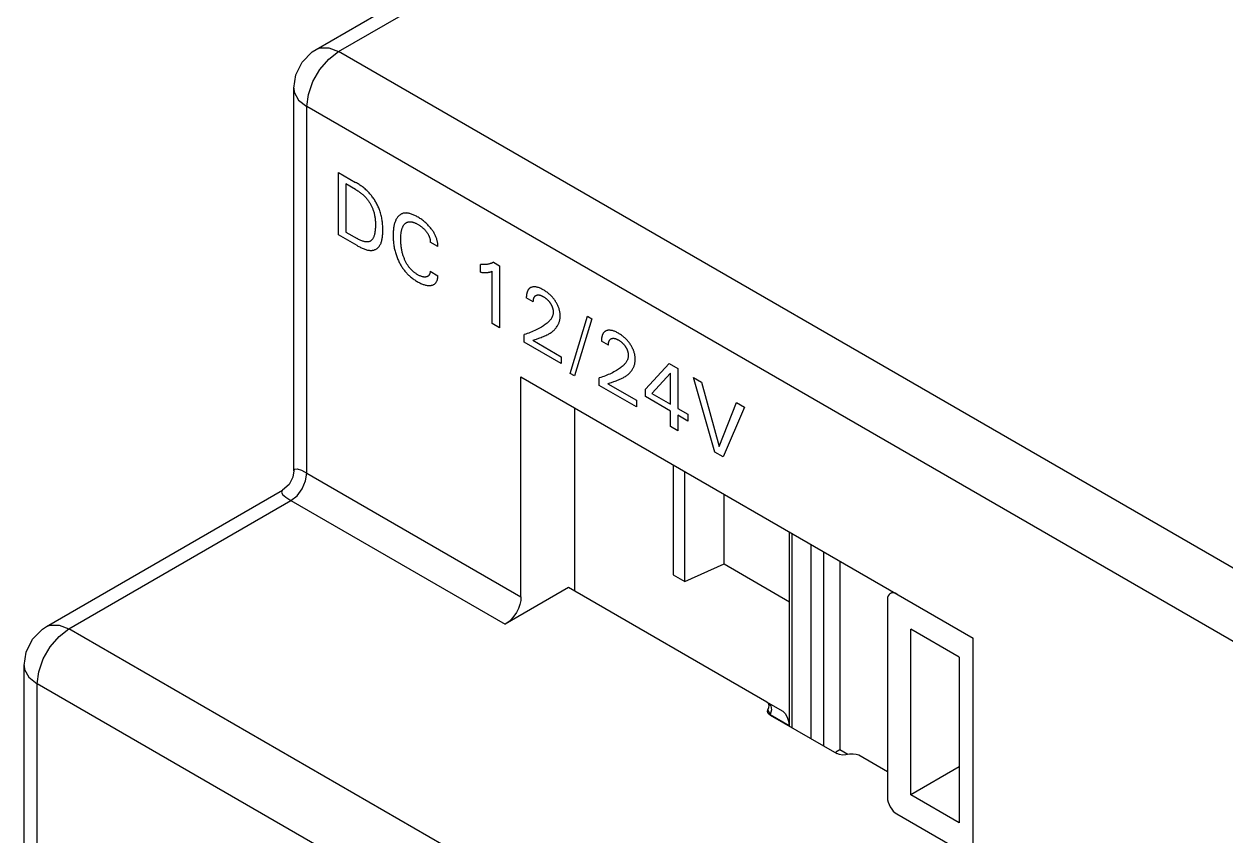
# Model space of a CAD drawing. Extents: x 0 to 420, y 0 to 297.
# Drawn here: x 167.98 to 194.77, y 153.39 to 171.48 of the extents above; entities that cross this region are included whole.
import ezdxf

# ---------------------------------------------------------------- set-up
doc = ezdxf.new("R2010")
doc.units = 0
doc.header["$LTSCALE"] = 23.1
doc.layers.add('40000_ISO', color=7, linetype='CONTINUOUS')

msp = doc.modelspace()

# ---------------------------------------------------------------- linework, layer by layer
at = {"layer": '40000_ISO', "color": 7, "linetype": 'CONTINUOUS'}
for p, q in [((174.488, 170.913), (185.972, 177.543)), ((174.988, 170.864), (186.161, 177.314)), ((174.401, 170.857), (174.489, 170.914)), ((174.489, 170.914), (174.572, 170.948)), ((174.572, 170.948), (174.769, 170.95)), ((174.769, 170.95), (174.988, 170.864)), ((174.176, 170.63), (174.401, 170.857)), ((174.572, 170.466), (174.769, 170.697)), ((174.769, 170.697), (174.988, 170.864)), ((198.677, 157.188), (174.988, 170.864)), ((174.035, 170.348), (174.176, 170.63)), ((174.415, 170.195), (174.572, 170.466)), ((173.988, 170.047), (174.035, 170.348)), ((174.315, 169.908), (174.415, 170.195)), ((173.988, 161.523), (173.988, 170.047)), ((173.988, 170.047), (174.001, 169.957)), ((174.001, 169.957), (174.097, 169.785)), ((174.281, 169.639), (174.315, 169.908)), ((174.097, 169.785), (174.281, 169.639)), ((174.281, 161.474), (174.281, 169.639)), ((197.97, 155.963), (174.281, 169.639)), ((174.988, 166.781), (174.988, 168.169)), ((174.988, 168.169), (175.369, 167.95)), ((175.153, 167.917), (175.153, 166.844)), ((175.369, 167.792), (175.153, 167.917)), ((175.388, 167.938), (175.369, 167.95)), ((175.369, 167.792), (175.384, 167.784)), ((175.384, 167.784), (175.399, 167.775)), ((175.408, 167.927), (175.388, 167.938)), ((175.399, 167.775), (175.414, 167.765)), ((175.427, 167.915), (175.408, 167.927)), ((175.414, 167.765), (175.429, 167.756)), ((175.446, 167.902), (175.427, 167.915)), ((175.429, 167.756), (175.443, 167.746)), ((175.443, 167.746), (175.458, 167.735)), ((175.465, 167.89), (175.446, 167.902)), ((175.458, 167.735), (175.473, 167.724)), ((175.485, 167.876), (175.465, 167.89)), ((175.473, 167.724), (175.488, 167.713)), ((175.504, 167.863), (175.485, 167.876)), ((175.488, 167.713), (175.503, 167.702)), ((175.503, 167.702), (175.517, 167.689)), ((175.523, 167.848), (175.504, 167.863)), ((175.542, 167.834), (175.523, 167.848)), ((175.561, 167.819), (175.542, 167.834)), ((175.58, 167.803), (175.561, 167.819)), ((175.599, 167.786), (175.58, 167.803)), ((175.617, 167.77), (175.599, 167.786)), ((175.635, 167.752), (175.617, 167.77)), ((175.653, 167.734), (175.635, 167.752)), ((175.671, 167.715), (175.653, 167.734)), ((175.688, 167.696), (175.671, 167.715)), ((175.705, 167.676), (175.688, 167.696)), ((175.517, 167.689), (175.532, 167.677)), ((175.532, 167.677), (175.546, 167.664)), ((175.546, 167.664), (175.56, 167.651)), ((175.56, 167.651), (175.574, 167.637)), ((175.574, 167.637), (175.587, 167.622)), ((175.587, 167.622), (175.601, 167.607)), ((175.601, 167.607), (175.614, 167.592)), ((175.614, 167.592), (175.624, 167.579)), ((175.624, 167.579), (175.634, 167.566)), ((175.634, 167.566), (175.644, 167.553)), ((175.644, 167.553), (175.654, 167.539)), ((175.654, 167.539), (175.663, 167.525)), ((175.663, 167.525), (175.673, 167.511)), ((175.673, 167.511), (175.682, 167.497)), ((175.682, 167.497), (175.69, 167.482)), ((175.69, 167.482), (175.699, 167.467)), ((175.699, 167.467), (175.707, 167.452)), ((175.719, 167.659), (175.705, 167.676)), ((175.707, 167.452), (175.715, 167.437)), ((175.715, 167.437), (175.722, 167.422)), ((175.733, 167.641), (175.719, 167.659)), ((175.747, 167.623), (175.733, 167.641)), ((175.76, 167.605), (175.747, 167.623)), ((175.773, 167.586), (175.76, 167.605)), ((175.786, 167.566), (175.773, 167.586)), ((175.798, 167.547), (175.786, 167.566)), ((175.81, 167.527), (175.798, 167.547)), ((175.821, 167.507), (175.81, 167.527)), ((175.833, 167.487), (175.821, 167.507)), ((175.843, 167.467), (175.833, 167.487)), ((175.854, 167.446), (175.843, 167.467)), ((175.864, 167.426), (175.854, 167.446)), ((175.722, 167.422), (175.73, 167.407)), ((175.73, 167.407), (175.736, 167.392)), ((175.736, 167.392), (175.743, 167.377)), ((175.743, 167.377), (175.749, 167.361)), ((175.749, 167.361), (175.755, 167.346)), ((175.755, 167.346), (175.761, 167.33)), ((175.761, 167.33), (175.767, 167.311)), ((175.767, 167.311), (175.773, 167.291)), ((175.773, 167.291), (175.779, 167.271)), ((175.779, 167.271), (175.784, 167.252)), ((175.784, 167.252), (175.788, 167.232)), ((175.788, 167.232), (175.792, 167.213)), ((175.792, 167.213), (175.796, 167.193)), ((175.796, 167.193), (175.799, 167.174)), ((175.799, 167.174), (175.801, 167.155)), ((175.873, 167.405), (175.864, 167.426)), ((175.883, 167.384), (175.873, 167.405)), ((175.891, 167.363), (175.883, 167.384)), ((175.899, 167.342), (175.891, 167.363)), ((175.907, 167.322), (175.899, 167.342)), ((175.916, 167.295), (175.907, 167.322)), ((175.924, 167.269), (175.916, 167.295)), ((175.932, 167.242), (175.924, 167.269)), ((175.939, 167.216), (175.932, 167.242)), ((175.945, 167.19), (175.939, 167.216)), ((175.95, 167.164), (175.945, 167.19)), ((175.955, 167.138), (175.95, 167.164)), ((176.292, 167.162), (176.284, 167.148)), ((176.301, 167.174), (176.292, 167.162)), ((176.311, 167.186), (176.301, 167.174)), ((176.321, 167.197), (176.311, 167.186)), ((176.331, 167.207), (176.321, 167.197)), ((176.34, 167.216), (176.331, 167.207)), ((176.35, 167.223), (176.34, 167.216)), ((176.36, 167.231), (176.35, 167.223)), ((176.37, 167.237), (176.36, 167.231)), ((176.381, 167.243), (176.37, 167.237)), ((176.392, 167.249), (176.381, 167.243)), ((176.403, 167.253), (176.392, 167.249)), ((176.415, 167.258), (176.403, 167.253)), ((176.427, 167.261), (176.415, 167.258)), ((176.439, 167.264), (176.427, 167.261)), ((176.452, 167.266), (176.439, 167.264)), ((176.465, 167.268), (176.452, 167.266)), ((176.478, 167.268), (176.465, 167.268)), ((176.492, 167.269), (176.478, 167.268)), ((176.505, 167.268), (176.492, 167.269)), ((176.519, 167.267), (176.505, 167.268)), ((176.533, 167.265), (176.519, 167.267)), ((176.548, 167.263), (176.533, 167.265)), ((176.562, 167.26), (176.548, 167.263)), ((176.576, 167.256), (176.562, 167.26)), ((176.595, 167.251), (176.576, 167.256)), ((176.613, 167.245), (176.595, 167.251)), ((176.631, 167.238), (176.613, 167.245)), ((176.65, 167.231), (176.631, 167.238)), ((176.668, 167.223), (176.65, 167.231)), ((176.687, 167.214), (176.668, 167.223)), ((176.705, 167.205), (176.687, 167.214)), ((176.724, 167.195), (176.705, 167.205)), ((176.743, 167.184), (176.724, 167.195)), ((176.762, 167.173), (176.743, 167.184)), ((176.782, 167.161), (176.762, 167.173)), ((176.802, 167.148), (176.782, 167.161)), ((175.801, 167.155), (175.803, 167.136)), ((175.803, 167.136), (175.805, 167.117)), ((175.805, 166.894), (175.803, 166.873)), ((175.805, 167.117), (175.807, 167.099)), ((175.807, 166.916), (175.805, 166.894)), ((175.807, 167.099), (175.808, 167.08)), ((175.808, 166.939), (175.807, 166.916)), ((175.808, 167.08), (175.809, 167.062)), ((175.809, 166.961), (175.808, 166.939)), ((175.809, 167.062), (175.809, 167.044)), ((175.809, 167.044), (175.81, 167.026)), ((175.81, 166.984), (175.809, 166.961)), ((175.81, 167.026), (175.81, 167.008)), ((175.81, 167.008), (175.81, 166.984)), ((175.959, 167.112), (175.955, 167.138)), ((175.963, 167.086), (175.959, 167.112)), ((175.966, 167.061), (175.963, 167.086)), ((175.968, 167.035), (175.966, 167.061)), ((175.97, 167.01), (175.968, 167.035)), ((175.972, 166.985), (175.97, 167.01)), ((175.973, 166.96), (175.972, 166.985)), ((175.974, 166.935), (175.973, 166.96)), ((175.974, 166.911), (175.974, 166.935)), ((175.974, 166.886), (175.974, 166.911)), ((176.213, 166.913), (176.21, 166.889)), ((176.216, 166.936), (176.213, 166.913)), ((176.219, 166.959), (176.216, 166.936)), ((176.223, 166.979), (176.219, 166.959)), ((176.227, 166.998), (176.223, 166.979)), ((176.231, 167.017), (176.227, 166.998)), ((176.236, 167.036), (176.231, 167.017)), ((176.241, 167.054), (176.236, 167.036)), ((176.247, 167.072), (176.241, 167.054)), ((176.254, 167.089), (176.247, 167.072)), ((176.261, 167.106), (176.254, 167.089)), ((176.268, 167.121), (176.261, 167.106)), ((176.276, 167.135), (176.268, 167.121)), ((176.284, 167.148), (176.276, 167.135)), ((176.392, 166.879), (176.395, 166.893)), ((176.395, 166.893), (176.399, 166.907)), ((176.399, 166.907), (176.403, 166.92)), ((176.403, 166.92), (176.407, 166.933)), ((176.407, 166.933), (176.412, 166.946)), ((176.412, 166.946), (176.417, 166.956)), ((176.417, 166.956), (176.421, 166.965)), ((176.421, 166.965), (176.426, 166.975)), ((176.426, 166.975), (176.431, 166.984)), ((176.431, 166.984), (176.436, 166.992)), ((176.436, 166.992), (176.442, 167.001)), ((176.442, 167.001), (176.448, 167.009)), ((176.448, 167.009), (176.454, 167.016)), ((176.454, 167.016), (176.461, 167.023)), ((176.461, 167.023), (176.467, 167.029)), ((176.467, 167.029), (176.473, 167.035)), ((176.473, 167.035), (176.479, 167.04)), ((176.479, 167.04), (176.486, 167.045)), ((176.486, 167.045), (176.493, 167.05)), ((176.493, 167.05), (176.5, 167.054)), ((176.5, 167.054), (176.507, 167.058)), ((176.507, 167.058), (176.514, 167.061)), ((176.514, 167.061), (176.522, 167.065)), ((176.522, 167.065), (176.53, 167.067)), ((176.53, 167.067), (176.538, 167.069)), ((176.538, 167.069), (176.546, 167.071)), ((176.546, 167.071), (176.555, 167.072)), ((176.555, 167.072), (176.564, 167.073)), ((176.564, 167.073), (176.572, 167.074)), ((176.572, 167.074), (176.581, 167.074)), ((176.581, 167.074), (176.591, 167.074)), ((176.591, 167.074), (176.6, 167.073)), ((176.6, 167.073), (176.609, 167.072)), ((176.609, 167.072), (176.619, 167.07)), ((176.619, 167.07), (176.628, 167.068)), ((176.628, 167.068), (176.638, 167.066)), ((176.638, 167.066), (176.65, 167.063)), ((176.65, 167.063), (176.662, 167.059)), ((176.662, 167.059), (176.674, 167.055)), ((176.674, 167.055), (176.686, 167.051)), ((176.686, 167.051), (176.698, 167.045)), ((176.698, 167.045), (176.71, 167.04)), ((176.71, 167.04), (176.723, 167.034)), ((176.723, 167.034), (176.735, 167.028)), ((176.735, 167.028), (176.747, 167.021)), ((176.747, 167.021), (176.76, 167.014)), ((176.76, 167.014), (176.774, 167.006)), ((176.774, 167.006), (176.787, 166.997)), ((176.787, 166.997), (176.801, 166.988)), ((176.801, 166.988), (176.815, 166.978)), ((176.821, 167.135), (176.802, 167.148)), ((176.815, 166.978), (176.829, 166.968)), ((176.841, 167.121), (176.821, 167.135)), ((176.829, 166.968), (176.839, 166.96)), ((176.839, 166.96), (176.85, 166.952)), ((176.86, 167.106), (176.841, 167.121)), ((176.85, 166.952), (176.86, 166.943)), ((176.878, 167.093), (176.86, 167.106)), ((176.86, 166.943), (176.87, 166.934)), ((176.87, 166.934), (176.88, 166.925)), ((176.896, 167.079), (176.878, 167.093)), ((176.88, 166.925), (176.89, 166.915)), ((176.89, 166.915), (176.9, 166.906)), ((176.913, 167.064), (176.896, 167.079)), ((176.9, 166.906), (176.909, 166.896)), ((176.909, 166.896), (176.918, 166.886)), ((176.93, 167.049), (176.913, 167.064)), ((176.947, 167.034), (176.93, 167.049)), ((176.964, 167.017), (176.947, 167.034)), ((176.98, 167.002), (176.964, 167.017)), ((176.995, 166.986), (176.98, 167.002)), ((177.01, 166.969), (176.995, 166.986)), ((177.025, 166.953), (177.01, 166.969)), ((177.039, 166.935), (177.025, 166.953)), ((177.054, 166.917), (177.039, 166.935)), ((177.065, 166.902), (177.054, 166.917)), ((177.076, 166.887), (177.065, 166.902)), ((175.402, 166.543), (174.988, 166.781)), ((175.153, 166.844), (175.403, 166.7)), ((175.419, 166.69), (175.403, 166.7)), ((175.436, 166.681), (175.419, 166.69)), ((175.453, 166.672), (175.436, 166.681)), ((175.47, 166.664), (175.453, 166.672)), ((175.487, 166.657), (175.47, 166.664)), ((175.504, 166.65), (175.487, 166.657)), ((175.521, 166.644), (175.504, 166.65)), ((175.537, 166.638), (175.521, 166.644)), ((175.55, 166.635), (175.537, 166.638)), ((175.562, 166.632), (175.55, 166.635)), ((175.575, 166.629), (175.562, 166.632)), ((175.587, 166.627), (175.575, 166.629)), ((175.599, 166.625), (175.587, 166.627)), ((175.61, 166.624), (175.599, 166.625)), ((175.622, 166.624), (175.61, 166.624)), ((175.633, 166.625), (175.622, 166.624)), ((175.644, 166.626), (175.633, 166.625)), ((175.654, 166.627), (175.644, 166.626)), ((175.664, 166.629), (175.654, 166.627)), ((175.674, 166.632), (175.664, 166.629)), ((175.683, 166.636), (175.674, 166.632)), ((175.692, 166.64), (175.683, 166.636)), ((175.7, 166.644), (175.692, 166.64)), ((175.708, 166.65), (175.7, 166.644)), ((175.716, 166.655), (175.708, 166.65)), ((175.724, 166.662), (175.716, 166.655)), ((175.731, 166.669), (175.724, 166.662)), ((175.738, 166.677), (175.731, 166.669)), ((175.745, 166.686), (175.738, 166.677)), ((175.751, 166.695), (175.745, 166.686)), ((175.757, 166.705), (175.751, 166.695)), ((175.762, 166.715), (175.757, 166.705)), ((175.767, 166.725), (175.762, 166.715)), ((175.771, 166.736), (175.767, 166.725)), ((175.777, 166.751), (175.771, 166.736)), ((175.782, 166.767), (175.777, 166.751)), ((175.787, 166.783), (175.782, 166.767)), ((175.791, 166.799), (175.787, 166.783)), ((175.794, 166.816), (175.791, 166.799)), ((175.797, 166.834), (175.794, 166.816)), ((175.8, 166.851), (175.797, 166.834)), ((175.803, 166.873), (175.8, 166.851)), ((175.94, 166.614), (175.946, 166.632)), ((175.946, 166.632), (175.951, 166.651)), ((175.951, 166.651), (175.956, 166.67)), ((175.956, 166.67), (175.96, 166.69)), ((175.96, 166.69), (175.963, 166.71)), ((175.963, 166.71), (175.966, 166.731)), ((175.966, 166.731), (175.968, 166.752)), ((175.968, 166.752), (175.97, 166.774)), ((175.97, 166.774), (175.972, 166.796)), ((175.972, 166.796), (175.973, 166.818)), ((175.973, 166.818), (175.974, 166.84)), ((175.974, 166.863), (175.974, 166.886)), ((175.974, 166.84), (175.974, 166.863)), ((176.206, 166.817), (176.205, 166.792)), ((176.205, 166.792), (176.205, 166.767)), ((176.205, 166.767), (176.205, 166.742)), ((176.205, 166.742), (176.206, 166.716)), ((176.207, 166.841), (176.206, 166.817)), ((176.206, 166.716), (176.207, 166.691)), ((176.208, 166.865), (176.207, 166.841)), ((176.207, 166.691), (176.208, 166.665)), ((176.21, 166.889), (176.208, 166.865)), ((176.208, 166.665), (176.21, 166.639)), ((176.21, 166.639), (176.213, 166.613)), ((176.374, 166.716), (176.375, 166.739)), ((176.374, 166.692), (176.374, 166.716)), ((176.374, 166.67), (176.374, 166.692)), ((176.374, 166.647), (176.374, 166.67)), ((176.375, 166.625), (176.374, 166.647)), ((176.375, 166.739), (176.376, 166.762)), ((176.376, 166.602), (176.375, 166.625)), ((176.376, 166.762), (176.378, 166.785)), ((176.378, 166.785), (176.38, 166.808)), ((176.38, 166.808), (176.383, 166.835)), ((176.383, 166.835), (176.386, 166.85)), ((176.386, 166.85), (176.389, 166.865)), ((176.389, 166.865), (176.392, 166.879)), ((176.918, 166.886), (176.926, 166.876)), ((176.926, 166.876), (176.935, 166.865)), ((176.935, 166.865), (176.944, 166.855)), ((176.944, 166.855), (176.951, 166.846)), ((176.951, 166.846), (176.957, 166.836)), ((176.957, 166.836), (176.964, 166.827)), ((176.964, 166.827), (176.97, 166.817)), ((176.97, 166.817), (176.976, 166.808)), ((176.976, 166.808), (176.982, 166.798)), ((176.982, 166.798), (176.988, 166.788)), ((176.988, 166.788), (176.993, 166.778)), ((176.993, 166.778), (176.998, 166.768)), ((176.998, 166.768), (177.003, 166.759)), ((177.003, 166.759), (177.007, 166.749)), ((177.007, 166.749), (177.011, 166.739)), ((177.011, 166.739), (177.014, 166.729)), ((177.014, 166.729), (177.017, 166.719)), ((177.017, 166.719), (177.02, 166.71)), ((177.02, 166.71), (177.023, 166.7)), ((177.023, 166.7), (177.025, 166.691)), ((177.025, 166.691), (177.027, 166.682)), ((177.027, 166.682), (177.029, 166.673)), ((177.029, 166.673), (177.031, 166.664)), ((177.031, 166.664), (177.032, 166.655)), ((177.032, 166.655), (177.032, 166.646)), ((177.032, 166.646), (177.033, 166.638)), ((177.033, 166.638), (177.033, 166.629)), ((177.033, 166.629), (177.033, 166.621)), ((177.087, 166.871), (177.076, 166.887)), ((177.098, 166.855), (177.087, 166.871)), ((177.108, 166.839), (177.098, 166.855)), ((177.118, 166.822), (177.108, 166.839)), ((177.127, 166.806), (177.118, 166.822)), ((177.136, 166.789), (177.127, 166.806)), ((177.144, 166.773), (177.136, 166.789)), ((177.151, 166.756), (177.144, 166.773)), ((177.158, 166.74), (177.151, 166.756)), ((177.165, 166.723), (177.158, 166.74)), ((177.17, 166.707), (177.165, 166.723)), ((177.176, 166.69), (177.17, 166.707)), ((177.181, 166.674), (177.176, 166.69)), ((177.185, 166.657), (177.181, 166.674)), ((177.189, 166.642), (177.185, 166.657)), ((177.192, 166.626), (177.189, 166.642)), ((177.195, 166.611), (177.192, 166.626)), ((175.402, 166.543), (175.421, 166.532)), ((175.421, 166.532), (175.44, 166.521)), ((175.44, 166.521), (175.459, 166.511)), ((175.459, 166.511), (175.479, 166.501)), ((175.479, 166.501), (175.498, 166.492)), ((175.498, 166.492), (175.517, 166.483)), ((175.517, 166.483), (175.537, 166.475)), ((175.537, 166.475), (175.556, 166.467)), ((175.556, 166.467), (175.575, 166.46)), ((175.575, 166.46), (175.594, 166.454)), ((175.594, 166.454), (175.612, 166.448)), ((175.612, 166.448), (175.631, 166.443)), ((175.631, 166.443), (175.649, 166.44)), ((175.649, 166.44), (175.667, 166.437)), ((175.667, 166.437), (175.685, 166.435)), ((175.685, 166.435), (175.703, 166.434)), ((175.703, 166.434), (175.72, 166.434)), ((175.72, 166.434), (175.734, 166.435)), ((175.734, 166.435), (175.748, 166.437)), ((175.748, 166.437), (175.761, 166.439)), ((175.761, 166.439), (175.774, 166.443)), ((175.774, 166.443), (175.787, 166.447)), ((175.787, 166.447), (175.8, 166.452)), ((175.8, 166.452), (175.812, 166.457)), ((175.812, 166.457), (175.824, 166.463)), ((175.824, 166.463), (175.835, 166.47)), ((175.835, 166.47), (175.846, 166.478)), ((175.846, 166.478), (175.857, 166.486)), ((175.857, 166.486), (175.867, 166.495)), ((175.867, 166.495), (175.877, 166.504)), ((175.877, 166.504), (175.886, 166.515)), ((175.886, 166.515), (175.895, 166.525)), ((175.895, 166.525), (175.903, 166.537)), ((175.903, 166.537), (175.911, 166.549)), ((175.911, 166.549), (175.919, 166.564)), ((175.919, 166.564), (175.927, 166.58)), ((175.927, 166.58), (175.934, 166.596)), ((175.934, 166.596), (175.94, 166.614)), ((176.213, 166.613), (176.216, 166.586)), ((176.216, 166.586), (176.219, 166.559)), ((176.219, 166.559), (176.223, 166.536)), ((176.223, 166.536), (176.227, 166.512)), ((176.227, 166.512), (176.231, 166.488)), ((176.231, 166.488), (176.236, 166.463)), ((176.236, 166.463), (176.242, 166.439)), ((176.242, 166.439), (176.248, 166.415)), ((176.248, 166.415), (176.254, 166.39)), ((176.254, 166.39), (176.261, 166.365)), ((176.261, 166.365), (176.269, 166.343)), ((176.378, 166.579), (176.376, 166.602)), ((176.38, 166.556), (176.378, 166.579)), ((176.383, 166.533), (176.38, 166.556)), ((176.385, 166.512), (176.383, 166.533)), ((176.388, 166.491), (176.385, 166.512)), ((176.392, 166.47), (176.388, 166.491)), ((176.395, 166.449), (176.392, 166.47)), ((176.399, 166.428), (176.395, 166.449)), ((176.404, 166.407), (176.399, 166.428)), ((176.409, 166.385), (176.404, 166.407)), ((176.414, 166.368), (176.409, 166.385)), ((176.418, 166.351), (176.414, 166.368)), ((177.202, 166.524), (177.033, 166.621)), ((177.198, 166.596), (177.195, 166.611)), ((177.199, 166.581), (177.198, 166.596)), ((177.201, 166.566), (177.199, 166.581)), ((177.202, 166.552), (177.201, 166.566)), ((177.202, 166.538), (177.202, 166.552)), ((177.202, 166.524), (177.202, 166.538)), ((176.269, 166.343), (176.276, 166.32)), ((176.276, 166.32), (176.284, 166.297)), ((176.284, 166.297), (176.293, 166.275)), ((176.293, 166.275), (176.302, 166.252)), ((176.302, 166.252), (176.311, 166.23)), ((176.311, 166.23), (176.321, 166.207)), ((176.321, 166.207), (176.332, 166.185)), ((176.332, 166.185), (176.341, 166.166)), ((176.341, 166.166), (176.351, 166.148)), ((176.351, 166.148), (176.361, 166.129)), ((176.361, 166.129), (176.371, 166.111)), ((176.371, 166.111), (176.382, 166.093)), ((176.382, 166.093), (176.393, 166.076)), ((176.423, 166.334), (176.418, 166.351)), ((176.429, 166.317), (176.423, 166.334)), ((176.435, 166.3), (176.429, 166.317)), ((176.441, 166.283), (176.435, 166.3)), ((176.447, 166.266), (176.441, 166.283)), ((176.454, 166.249), (176.447, 166.266)), ((176.46, 166.234), (176.454, 166.249)), ((176.467, 166.219), (176.46, 166.234)), ((176.474, 166.204), (176.467, 166.219)), ((176.481, 166.189), (176.474, 166.204)), ((176.488, 166.175), (176.481, 166.189)), ((176.496, 166.16), (176.488, 166.175)), ((176.504, 166.146), (176.496, 166.16)), ((176.512, 166.131), (176.504, 166.146)), ((176.521, 166.117), (176.512, 166.131)), ((176.53, 166.103), (176.521, 166.117)), ((176.539, 166.09), (176.53, 166.103)), ((176.548, 166.077), (176.539, 166.09)), ((178.15, 165.95), (178.15, 166.123)), ((178.161, 166.122), (178.15, 166.123)), ((178.171, 166.12), (178.161, 166.122)), ((178.182, 166.12), (178.171, 166.12)), ((178.192, 166.119), (178.182, 166.12)), ((178.203, 166.118), (178.192, 166.119)), ((178.213, 166.118), (178.203, 166.118)), ((178.223, 166.118), (178.213, 166.118)), ((178.234, 166.118), (178.223, 166.118)), ((178.244, 166.118), (178.234, 166.118)), ((178.254, 166.119), (178.244, 166.118)), ((178.264, 166.12), (178.254, 166.119)), ((178.274, 166.12), (178.264, 166.12)), ((178.284, 166.122), (178.274, 166.12)), ((178.293, 166.123), (178.284, 166.122)), ((178.303, 166.124), (178.293, 166.123)), ((178.313, 166.126), (178.303, 166.124)), ((178.322, 166.128), (178.313, 166.126)), ((178.331, 166.13), (178.322, 166.128)), ((178.341, 166.132), (178.331, 166.13)), ((178.35, 166.135), (178.341, 166.132)), ((178.359, 166.137), (178.35, 166.135)), ((178.368, 166.14), (178.359, 166.137)), ((178.377, 166.143), (178.368, 166.14)), ((178.386, 166.146), (178.377, 166.143)), ((178.395, 166.15), (178.386, 166.146)), ((178.404, 166.154), (178.395, 166.15)), ((178.413, 166.157), (178.404, 166.154)), ((178.421, 166.161), (178.413, 166.157)), ((178.43, 166.166), (178.421, 166.161)), ((178.438, 166.17), (178.43, 166.166)), ((178.438, 166.17), (178.574, 166.091)), ((178.574, 166.091), (178.574, 164.711)), ((176.393, 166.076), (176.404, 166.058)), ((176.404, 166.058), (176.416, 166.041)), ((176.416, 166.041), (176.428, 166.024)), ((176.428, 166.024), (176.44, 166.008)), ((176.44, 166.008), (176.452, 165.991)), ((176.452, 165.991), (176.465, 165.975)), ((176.465, 165.975), (176.479, 165.959)), ((176.479, 165.959), (176.492, 165.944)), ((176.492, 165.944), (176.506, 165.929)), ((176.506, 165.929), (176.52, 165.914)), ((176.52, 165.914), (176.534, 165.9)), ((176.534, 165.9), (176.548, 165.886)), ((176.558, 166.065), (176.548, 166.077)), ((176.548, 165.886), (176.562, 165.873)), ((176.567, 166.053), (176.558, 166.065)), ((176.562, 165.873), (176.577, 165.86)), ((176.577, 166.04), (176.567, 166.053)), ((176.587, 166.029), (176.577, 166.04)), ((176.577, 165.86), (176.595, 165.844)), ((176.598, 166.017), (176.587, 166.029)), ((176.595, 165.844), (176.613, 165.829)), ((176.608, 166.006), (176.598, 166.017)), ((176.619, 165.995), (176.608, 166.006)), ((176.613, 165.829), (176.631, 165.815)), ((176.629, 165.985), (176.619, 165.995)), ((176.641, 165.974), (176.629, 165.985)), ((176.653, 165.964), (176.641, 165.974)), ((176.666, 165.953), (176.653, 165.964)), ((176.678, 165.944), (176.666, 165.953)), ((176.69, 165.935), (176.678, 165.944)), ((176.702, 165.926), (176.69, 165.935)), ((176.715, 165.917), (176.702, 165.926)), ((176.727, 165.909), (176.715, 165.917)), ((176.74, 165.901), (176.727, 165.909)), ((176.752, 165.894), (176.74, 165.901)), ((176.766, 165.886), (176.752, 165.894)), ((176.78, 165.879), (176.766, 165.886)), ((176.794, 165.872), (176.78, 165.879)), ((176.808, 165.866), (176.794, 165.872)), ((176.821, 165.86), (176.808, 165.866)), ((176.834, 165.856), (176.821, 165.86)), ((176.846, 165.852), (176.834, 165.856)), ((176.858, 165.848), (176.846, 165.852)), ((176.871, 165.845), (176.858, 165.848)), ((176.883, 165.843), (176.871, 165.845)), ((176.892, 165.842), (176.883, 165.843)), ((176.901, 165.841), (176.892, 165.842)), ((176.91, 165.841), (176.901, 165.841)), ((176.919, 165.841), (176.91, 165.841)), ((176.928, 165.842), (176.919, 165.841)), ((176.936, 165.843), (176.928, 165.842)), ((176.944, 165.844), (176.936, 165.843)), ((176.951, 165.846), (176.944, 165.844)), ((176.958, 165.849), (176.951, 165.846)), ((176.965, 165.851), (176.958, 165.849)), ((176.972, 165.855), (176.965, 165.851)), ((176.978, 165.859), (176.972, 165.855)), ((176.984, 165.863), (176.978, 165.859)), ((176.99, 165.867), (176.984, 165.863)), ((176.995, 165.873), (176.99, 165.867)), ((177, 165.878), (176.995, 165.873)), ((177.005, 165.884), (177, 165.878)), ((177.009, 165.891), (177.005, 165.884)), ((177.013, 165.898), (177.009, 165.891)), ((177.017, 165.905), (177.013, 165.898)), ((177.02, 165.913), (177.017, 165.905)), ((177.023, 165.921), (177.02, 165.913)), ((177.026, 165.93), (177.023, 165.921)), ((177.028, 165.939), (177.026, 165.93)), ((177.03, 165.949), (177.028, 165.939)), ((177.032, 165.959), (177.03, 165.949)), ((177.033, 165.969), (177.032, 165.959)), ((177.033, 165.969), (177.202, 165.871)), ((177.196, 165.807), (177.198, 165.819)), ((177.198, 165.819), (177.2, 165.832)), ((177.2, 165.832), (177.201, 165.845)), ((177.201, 165.845), (177.202, 165.858)), ((177.202, 165.858), (177.202, 165.871)), ((178.15, 165.95), (178.165, 165.948)), ((178.165, 165.948), (178.18, 165.946)), ((178.18, 165.946), (178.194, 165.945)), ((178.194, 165.945), (178.209, 165.944)), ((178.209, 165.944), (178.224, 165.943)), ((178.224, 165.943), (178.235, 165.942)), ((178.235, 165.942), (178.245, 165.942)), ((178.245, 165.942), (178.256, 165.942)), ((178.256, 165.942), (178.267, 165.942)), ((178.267, 165.942), (178.277, 165.942)), ((178.277, 165.942), (178.287, 165.942)), ((178.287, 165.942), (178.297, 165.943)), ((178.297, 165.943), (178.306, 165.944)), ((178.306, 165.944), (178.315, 165.945)), ((178.315, 165.945), (178.323, 165.946)), ((178.323, 165.946), (178.332, 165.947)), ((178.332, 165.947), (178.341, 165.949)), ((178.341, 165.949), (178.348, 165.95)), ((178.348, 165.95), (178.356, 165.952)), ((178.356, 165.952), (178.363, 165.954)), ((178.363, 165.954), (178.371, 165.956)), ((178.371, 165.956), (178.379, 165.958)), ((178.379, 165.958), (178.387, 165.961)), ((178.387, 165.961), (178.4, 165.965)), ((178.4, 165.965), (178.413, 165.97)), ((178.413, 164.804), (178.413, 165.97)), ((176.631, 165.815), (176.65, 165.801)), ((176.65, 165.801), (176.668, 165.788)), ((176.668, 165.788), (176.687, 165.776)), ((176.687, 165.776), (176.705, 165.764)), ((176.705, 165.764), (176.724, 165.752)), ((176.724, 165.752), (176.743, 165.741)), ((176.743, 165.741), (176.762, 165.73)), ((176.762, 165.73), (176.781, 165.72)), ((176.781, 165.72), (176.8, 165.71)), ((176.8, 165.71), (176.819, 165.701)), ((176.819, 165.701), (176.838, 165.693)), ((176.838, 165.693), (176.857, 165.685)), ((176.857, 165.685), (176.875, 165.679)), ((176.875, 165.679), (176.892, 165.673)), ((176.892, 165.673), (176.909, 165.668)), ((176.909, 165.668), (176.926, 165.663)), ((176.926, 165.663), (176.943, 165.659)), ((176.943, 165.659), (176.96, 165.656)), ((176.96, 165.656), (176.975, 165.654)), ((176.975, 165.654), (176.99, 165.653)), ((176.99, 165.653), (177.006, 165.653)), ((177.006, 165.653), (177.02, 165.653)), ((177.02, 165.653), (177.035, 165.654)), ((177.035, 165.654), (177.049, 165.656)), ((177.049, 165.656), (177.061, 165.658)), ((177.061, 165.658), (177.072, 165.66)), ((177.072, 165.66), (177.083, 165.663)), ((177.083, 165.663), (177.093, 165.667)), ((177.093, 165.667), (177.104, 165.672)), ((177.104, 165.672), (177.113, 165.677)), ((177.113, 165.677), (177.123, 165.683)), ((177.123, 165.683), (177.132, 165.689)), ((177.132, 165.689), (177.14, 165.696)), ((177.14, 165.696), (177.147, 165.704)), ((177.147, 165.704), (177.154, 165.712)), ((177.154, 165.712), (177.161, 165.721)), ((177.161, 165.721), (177.167, 165.73)), ((177.167, 165.73), (177.173, 165.74)), ((177.173, 165.74), (177.178, 165.75)), ((177.178, 165.75), (177.183, 165.761)), ((177.183, 165.761), (177.187, 165.772)), ((177.187, 165.772), (177.19, 165.783)), ((177.19, 165.783), (177.193, 165.795)), ((177.193, 165.795), (177.196, 165.807)), ((179.212, 165.553), (179.209, 165.548)), ((179.215, 165.557), (179.212, 165.553)), ((179.218, 165.562), (179.215, 165.557)), ((179.222, 165.566), (179.218, 165.562)), ((179.225, 165.57), (179.222, 165.566)), ((179.228, 165.573), (179.225, 165.57)), ((179.231, 165.577), (179.228, 165.573)), ((179.235, 165.58), (179.231, 165.577)), ((179.238, 165.583), (179.235, 165.58)), ((179.242, 165.587), (179.238, 165.583)), ((179.246, 165.59), (179.242, 165.587)), ((179.249, 165.592), (179.246, 165.59)), ((179.253, 165.595), (179.249, 165.592)), ((179.257, 165.598), (179.253, 165.595)), ((179.261, 165.6), (179.257, 165.598)), ((179.265, 165.603), (179.261, 165.6)), ((179.269, 165.605), (179.265, 165.603)), ((179.274, 165.607), (179.269, 165.605)), ((179.278, 165.609), (179.274, 165.607)), ((179.282, 165.611), (179.278, 165.609)), ((179.294, 165.615), (179.282, 165.611)), ((179.306, 165.618), (179.294, 165.615)), ((179.318, 165.621), (179.306, 165.618)), ((179.331, 165.622), (179.318, 165.621)), ((179.344, 165.623), (179.331, 165.622)), ((179.357, 165.623), (179.344, 165.623)), ((179.372, 165.622), (179.357, 165.623)), ((179.386, 165.62), (179.372, 165.622)), ((179.401, 165.618), (179.386, 165.62)), ((179.416, 165.614), (179.401, 165.618)), ((179.432, 165.61), (179.416, 165.614)), ((179.447, 165.605), (179.432, 165.61)), ((179.464, 165.599), (179.447, 165.605)), ((179.481, 165.591), (179.464, 165.599)), ((179.499, 165.584), (179.481, 165.591)), ((179.516, 165.575), (179.499, 165.584)), ((179.533, 165.566), (179.516, 165.575)), ((179.551, 165.556), (179.533, 165.566)), ((179.568, 165.546), (179.551, 165.556)), ((179.174, 165.41), (179.173, 165.402)), ((179.173, 165.402), (179.173, 165.394)), ((179.173, 165.394), (179.173, 165.386)), ((179.173, 165.386), (179.173, 165.379)), ((179.329, 165.289), (179.173, 165.379)), ((179.175, 165.425), (179.174, 165.417)), ((179.174, 165.417), (179.174, 165.41)), ((179.176, 165.439), (179.175, 165.432)), ((179.175, 165.432), (179.175, 165.425)), ((179.177, 165.447), (179.176, 165.439)), ((179.178, 165.454), (179.177, 165.447)), ((179.179, 165.461), (179.178, 165.454)), ((179.181, 165.468), (179.179, 165.461)), ((179.182, 165.475), (179.181, 165.468)), ((179.184, 165.482), (179.182, 165.475)), ((179.185, 165.488), (179.184, 165.482)), ((179.187, 165.494), (179.185, 165.488)), ((179.189, 165.5), (179.187, 165.494)), ((179.191, 165.506), (179.189, 165.5)), ((179.193, 165.512), (179.191, 165.506)), ((179.195, 165.517), (179.193, 165.512)), ((179.197, 165.523), (179.195, 165.517)), ((179.199, 165.528), (179.197, 165.523)), ((179.202, 165.533), (179.199, 165.528)), ((179.204, 165.538), (179.202, 165.533)), ((179.207, 165.543), (179.204, 165.538)), ((179.209, 165.548), (179.207, 165.543)), ((179.329, 165.306), (179.33, 165.315)), ((179.329, 165.297), (179.329, 165.306)), ((179.329, 165.289), (179.329, 165.297)), ((179.33, 165.315), (179.331, 165.323)), ((179.331, 165.323), (179.332, 165.332)), ((179.332, 165.332), (179.333, 165.34)), ((179.333, 165.34), (179.334, 165.348)), ((179.334, 165.348), (179.336, 165.355)), ((179.336, 165.355), (179.337, 165.362)), ((179.337, 165.362), (179.339, 165.367)), ((179.339, 165.367), (179.341, 165.373)), ((179.341, 165.373), (179.343, 165.379)), ((179.343, 165.379), (179.345, 165.384)), ((179.345, 165.384), (179.348, 165.389)), ((179.348, 165.389), (179.35, 165.394)), ((179.35, 165.394), (179.353, 165.399)), ((179.353, 165.399), (179.356, 165.404)), ((179.356, 165.404), (179.359, 165.408)), ((179.359, 165.408), (179.363, 165.412)), ((179.363, 165.412), (179.366, 165.416)), ((179.366, 165.416), (179.37, 165.419)), ((179.37, 165.419), (179.373, 165.423)), ((179.373, 165.423), (179.377, 165.426)), ((179.377, 165.426), (179.381, 165.428)), ((179.381, 165.428), (179.386, 165.431)), ((179.386, 165.431), (179.39, 165.433)), ((179.39, 165.433), (179.395, 165.436)), ((179.395, 165.436), (179.4, 165.438)), ((179.4, 165.438), (179.406, 165.44)), ((179.406, 165.44), (179.411, 165.441)), ((179.411, 165.441), (179.417, 165.442)), ((179.417, 165.442), (179.423, 165.443)), ((179.423, 165.443), (179.429, 165.444)), ((179.429, 165.444), (179.435, 165.444)), ((179.435, 165.444), (179.441, 165.444)), ((179.441, 165.444), (179.448, 165.444)), ((179.448, 165.444), (179.454, 165.443)), ((179.454, 165.443), (179.461, 165.442)), ((179.461, 165.442), (179.468, 165.441)), ((179.468, 165.441), (179.475, 165.439)), ((179.475, 165.439), (179.482, 165.437)), ((179.482, 165.437), (179.488, 165.435)), ((179.488, 165.435), (179.496, 165.433)), ((179.496, 165.433), (179.504, 165.43)), ((179.504, 165.43), (179.512, 165.426)), ((179.512, 165.426), (179.519, 165.423)), ((179.519, 165.423), (179.527, 165.419)), ((179.527, 165.419), (179.535, 165.415)), ((179.535, 165.415), (179.543, 165.411)), ((179.543, 165.411), (179.551, 165.407)), ((179.551, 165.407), (179.559, 165.402)), ((179.559, 165.402), (179.568, 165.396)), ((179.585, 165.536), (179.568, 165.546)), ((179.568, 165.396), (179.577, 165.391)), ((179.577, 165.391), (179.585, 165.385)), ((179.601, 165.525), (179.585, 165.536)), ((179.585, 165.385), (179.594, 165.379)), ((179.594, 165.379), (179.603, 165.372)), ((179.618, 165.513), (179.601, 165.525)), ((179.603, 165.372), (179.611, 165.365)), ((179.611, 165.365), (179.618, 165.36)), ((179.635, 165.501), (179.618, 165.513)), ((179.618, 165.36), (179.625, 165.354)), ((179.625, 165.354), (179.631, 165.349)), ((179.631, 165.349), (179.638, 165.343)), ((179.652, 165.488), (179.635, 165.501)), ((179.638, 165.343), (179.644, 165.336)), ((179.644, 165.336), (179.651, 165.33)), ((179.651, 165.33), (179.657, 165.323)), ((179.667, 165.476), (179.652, 165.488)), ((179.657, 165.323), (179.663, 165.317)), ((179.663, 165.317), (179.669, 165.31)), ((179.682, 165.463), (179.667, 165.476)), ((179.669, 165.31), (179.675, 165.303)), ((179.675, 165.303), (179.681, 165.297)), ((179.681, 165.297), (179.686, 165.29)), ((179.696, 165.45), (179.682, 165.463)), ((179.686, 165.29), (179.692, 165.282)), ((179.711, 165.437), (179.696, 165.45)), ((179.725, 165.422), (179.711, 165.437)), ((179.74, 165.408), (179.725, 165.422)), ((179.753, 165.394), (179.74, 165.408)), ((179.765, 165.379), (179.753, 165.394)), ((179.778, 165.364), (179.765, 165.379)), ((179.79, 165.348), (179.778, 165.364)), ((179.802, 165.332), (179.79, 165.348)), ((179.814, 165.316), (179.802, 165.332)), ((179.824, 165.3), (179.814, 165.316)), ((179.834, 165.285), (179.824, 165.3)), ((179.844, 165.269), (179.834, 165.285)), ((179.692, 165.282), (179.697, 165.275)), ((179.697, 165.275), (179.702, 165.268)), ((179.702, 165.268), (179.707, 165.26)), ((179.707, 165.26), (179.712, 165.253)), ((179.712, 165.253), (179.716, 165.246)), ((179.716, 165.246), (179.721, 165.239)), ((179.721, 165.239), (179.725, 165.231)), ((179.725, 165.231), (179.729, 165.224)), ((179.729, 165.224), (179.733, 165.216)), ((179.733, 165.216), (179.736, 165.209)), ((179.736, 165.209), (179.74, 165.201)), ((179.74, 165.201), (179.743, 165.194)), ((179.743, 165.194), (179.746, 165.186)), ((179.746, 165.186), (179.749, 165.178)), ((179.749, 165.178), (179.752, 165.171)), ((179.752, 165.171), (179.755, 165.163)), ((179.755, 165.163), (179.757, 165.155)), ((179.757, 165.155), (179.759, 165.148)), ((179.759, 165.148), (179.761, 165.14)), ((179.761, 165.14), (179.763, 165.132)), ((179.763, 165.132), (179.765, 165.125)), ((179.765, 165.125), (179.767, 165.116)), ((179.767, 165.116), (179.768, 165.108)), ((179.768, 165.108), (179.769, 165.1)), ((179.77, 165.027), (179.768, 165.015)), ((179.769, 165.1), (179.77, 165.092)), ((179.77, 165.092), (179.771, 165.084)), ((179.771, 165.04), (179.77, 165.027)), ((179.771, 165.084), (179.772, 165.076)), ((179.772, 165.053), (179.771, 165.04)), ((179.772, 165.076), (179.772, 165.068)), ((179.772, 165.068), (179.772, 165.06)), ((179.772, 165.06), (179.772, 165.053)), ((179.853, 165.253), (179.844, 165.269)), ((179.861, 165.237), (179.853, 165.253)), ((179.87, 165.221), (179.861, 165.237)), ((179.877, 165.204), (179.87, 165.221)), ((179.884, 165.188), (179.877, 165.204)), ((179.891, 165.171), (179.884, 165.188)), ((179.897, 165.155), (179.891, 165.171)), ((179.902, 165.138), (179.897, 165.155)), ((179.907, 165.122), (179.902, 165.138)), ((179.911, 165.106), (179.907, 165.122)), ((179.915, 165.089), (179.911, 165.106)), ((179.919, 165.072), (179.915, 165.089)), ((179.922, 165.054), (179.919, 165.072)), ((179.924, 165.037), (179.922, 165.054)), ((179.926, 165.02), (179.924, 165.037)), ((179.927, 165.003), (179.926, 165.02)), ((178.574, 164.711), (178.413, 164.804)), ((179.553, 164.753), (179.532, 164.739)), ((179.574, 164.768), (179.553, 164.753)), ((179.595, 164.783), (179.574, 164.768)), ((179.616, 164.798), (179.595, 164.783)), ((179.636, 164.815), (179.616, 164.798)), ((179.655, 164.832), (179.636, 164.815)), ((179.667, 164.842), (179.655, 164.832)), ((179.677, 164.853), (179.667, 164.842)), ((179.688, 164.864), (179.677, 164.853)), ((179.698, 164.875), (179.688, 164.864)), ((179.708, 164.887), (179.698, 164.875)), ((179.718, 164.899), (179.708, 164.887)), ((179.727, 164.912), (179.718, 164.899)), ((179.735, 164.926), (179.727, 164.912)), ((179.743, 164.941), (179.735, 164.926)), ((179.748, 164.95), (179.743, 164.941)), ((179.752, 164.96), (179.748, 164.95)), ((179.756, 164.97), (179.752, 164.96)), ((179.76, 164.981), (179.756, 164.97)), ((179.763, 164.992), (179.76, 164.981)), ((179.766, 165.003), (179.763, 164.992)), ((179.768, 165.015), (179.766, 165.003)), ((179.86, 164.744), (179.868, 164.757)), ((179.868, 164.757), (179.875, 164.769)), ((179.875, 164.769), (179.882, 164.782)), ((179.882, 164.782), (179.889, 164.796)), ((179.889, 164.796), (179.895, 164.809)), ((179.895, 164.809), (179.9, 164.824)), ((179.9, 164.824), (179.906, 164.838)), ((179.906, 164.838), (179.91, 164.853)), ((179.91, 164.853), (179.915, 164.869)), ((179.915, 164.869), (179.918, 164.884)), ((179.918, 164.884), (179.922, 164.901)), ((179.922, 164.901), (179.924, 164.918)), ((179.924, 164.918), (179.926, 164.935)), ((179.926, 164.935), (179.927, 164.952)), ((179.928, 164.987), (179.927, 165.003)), ((179.927, 164.952), (179.928, 164.97)), ((179.928, 164.97), (179.928, 164.987)), ((180.152, 163.696), (180.535, 164.967)), ((180.632, 164.911), (180.249, 163.64)), ((180.535, 164.967), (180.632, 164.911)), ((179.159, 164.571), (179.124, 164.56)), ((179.124, 164.394), (179.124, 164.56)), ((179.193, 164.582), (179.159, 164.571)), ((179.228, 164.594), (179.193, 164.582)), ((179.262, 164.607), (179.228, 164.594)), ((179.294, 164.62), (179.262, 164.607)), ((179.327, 164.633), (179.294, 164.62)), ((179.359, 164.647), (179.327, 164.633)), ((179.39, 164.662), (179.359, 164.647)), ((179.421, 164.677), (179.39, 164.662)), ((179.397, 164.461), (179.45, 164.479)), ((179.451, 164.693), (179.421, 164.677)), ((179.45, 164.479), (179.476, 164.489)), ((179.48, 164.709), (179.451, 164.693)), ((179.476, 164.489), (179.503, 164.498)), ((179.51, 164.726), (179.48, 164.709)), ((179.503, 164.498), (179.529, 164.508)), ((179.532, 164.739), (179.51, 164.726)), ((179.529, 164.508), (179.556, 164.518)), ((179.556, 164.518), (179.582, 164.529)), ((179.582, 164.529), (179.607, 164.54)), ((179.607, 164.54), (179.633, 164.552)), ((179.633, 164.552), (179.658, 164.565)), ((179.658, 164.565), (179.675, 164.574)), ((179.675, 164.574), (179.691, 164.584)), ((179.691, 164.584), (179.707, 164.594)), ((179.707, 164.594), (179.723, 164.605)), ((179.723, 164.605), (179.739, 164.616)), ((179.739, 164.616), (179.754, 164.628)), ((179.754, 164.628), (179.769, 164.64)), ((179.769, 164.64), (179.784, 164.653)), ((179.784, 164.653), (179.798, 164.666)), ((179.798, 164.666), (179.811, 164.68)), ((179.811, 164.68), (179.824, 164.695)), ((179.824, 164.695), (179.837, 164.711)), ((179.837, 164.711), (179.849, 164.727)), ((179.849, 164.727), (179.86, 164.744)), ((180.85, 164.481), (180.849, 164.473)), ((180.851, 164.488), (180.85, 164.481)), ((180.853, 164.495), (180.851, 164.488)), ((180.854, 164.502), (180.853, 164.495)), ((180.855, 164.509), (180.854, 164.502)), ((180.857, 164.516), (180.855, 164.509)), ((180.859, 164.522), (180.857, 164.516)), ((180.86, 164.528), (180.859, 164.522)), ((180.862, 164.534), (180.86, 164.528)), ((180.864, 164.54), (180.862, 164.534)), ((180.866, 164.546), (180.864, 164.54)), ((180.868, 164.551), (180.866, 164.546)), ((180.87, 164.557), (180.868, 164.551)), ((180.872, 164.562), (180.87, 164.557)), ((180.875, 164.567), (180.872, 164.562)), ((180.877, 164.572), (180.875, 164.567)), ((180.88, 164.577), (180.877, 164.572)), ((180.883, 164.582), (180.88, 164.577)), ((180.886, 164.587), (180.883, 164.582)), ((180.889, 164.591), (180.886, 164.587)), ((180.892, 164.596), (180.889, 164.591)), ((180.895, 164.6), (180.892, 164.596)), ((180.898, 164.604), (180.895, 164.6)), ((180.901, 164.607), (180.898, 164.604)), ((180.905, 164.611), (180.901, 164.607)), ((180.908, 164.614), (180.905, 164.611)), ((180.911, 164.617), (180.908, 164.614)), ((180.915, 164.621), (180.911, 164.617)), ((180.919, 164.624), (180.915, 164.621)), ((180.922, 164.626), (180.919, 164.624)), ((180.926, 164.629), (180.922, 164.626)), ((180.93, 164.632), (180.926, 164.629)), ((180.934, 164.634), (180.93, 164.632)), ((180.938, 164.637), (180.934, 164.634)), ((180.943, 164.639), (180.938, 164.637)), ((180.947, 164.641), (180.943, 164.639)), ((180.951, 164.643), (180.947, 164.641)), ((180.955, 164.645), (180.951, 164.643)), ((180.967, 164.649), (180.955, 164.645)), ((180.979, 164.652), (180.967, 164.649)), ((180.992, 164.655), (180.979, 164.652)), ((181.004, 164.656), (180.992, 164.655)), ((181.017, 164.657), (181.004, 164.656)), ((181.031, 164.657), (181.017, 164.657)), ((181.045, 164.656), (181.031, 164.657)), ((181.06, 164.654), (181.045, 164.656)), ((181.075, 164.652), (181.06, 164.654)), ((181.09, 164.648), (181.075, 164.652)), ((181.105, 164.644), (181.09, 164.648)), ((181.12, 164.639), (181.105, 164.644)), ((181.137, 164.633), (181.12, 164.639)), ((181.154, 164.625), (181.137, 164.633)), ((181.172, 164.618), (181.154, 164.625)), ((181.189, 164.609), (181.172, 164.618)), ((181.206, 164.6), (181.189, 164.609)), ((181.224, 164.59), (181.206, 164.6)), ((181.241, 164.58), (181.224, 164.59)), ((181.258, 164.57), (181.241, 164.58)), ((181.275, 164.559), (181.258, 164.57)), ((181.291, 164.547), (181.275, 164.559)), ((181.308, 164.535), (181.291, 164.547)), ((181.325, 164.522), (181.308, 164.535)), ((181.34, 164.51), (181.325, 164.522)), ((181.355, 164.497), (181.34, 164.51)), ((181.37, 164.484), (181.355, 164.497)), ((181.384, 164.471), (181.37, 164.484)), ((179.953, 163.915), (179.124, 164.394)), ((179.32, 164.432), (179.345, 164.442)), ((179.32, 164.432), (179.953, 164.067)), ((179.345, 164.442), (179.371, 164.452)), ((179.371, 164.452), (179.397, 164.461)), ((180.847, 164.436), (180.846, 164.428)), ((180.846, 164.428), (180.846, 164.42)), ((180.846, 164.42), (180.846, 164.413)), ((181.002, 164.323), (180.846, 164.413)), ((180.848, 164.459), (180.847, 164.451)), ((180.847, 164.451), (180.847, 164.444)), ((180.847, 164.444), (180.847, 164.436)), ((180.849, 164.466), (180.848, 164.459)), ((180.849, 164.473), (180.849, 164.466)), ((181.002, 164.331), (181.003, 164.34)), ((181.002, 164.323), (181.002, 164.331)), ((181.003, 164.349), (181.004, 164.357)), ((181.003, 164.34), (181.003, 164.349)), ((181.004, 164.357), (181.005, 164.366)), ((181.005, 164.366), (181.006, 164.374)), ((181.006, 164.374), (181.007, 164.382)), ((181.007, 164.382), (181.009, 164.389)), ((181.009, 164.389), (181.011, 164.396)), ((181.011, 164.396), (181.012, 164.401)), ((181.012, 164.401), (181.014, 164.407)), ((181.014, 164.407), (181.016, 164.413)), ((181.016, 164.413), (181.019, 164.418)), ((181.019, 164.418), (181.021, 164.423)), ((181.021, 164.423), (181.024, 164.428)), ((181.024, 164.428), (181.026, 164.433)), ((181.026, 164.433), (181.029, 164.438)), ((181.029, 164.438), (181.032, 164.442)), ((181.032, 164.442), (181.036, 164.446)), ((181.036, 164.446), (181.039, 164.45)), ((181.039, 164.45), (181.043, 164.453)), ((181.043, 164.453), (181.047, 164.457)), ((181.047, 164.457), (181.051, 164.46)), ((181.051, 164.46), (181.055, 164.462)), ((181.055, 164.462), (181.059, 164.465)), ((181.059, 164.465), (181.063, 164.467)), ((181.063, 164.467), (181.068, 164.47)), ((181.068, 164.47), (181.074, 164.472)), ((181.074, 164.472), (181.079, 164.474)), ((181.079, 164.474), (181.085, 164.475)), ((181.085, 164.475), (181.09, 164.476)), ((181.09, 164.476), (181.096, 164.477)), ((181.096, 164.477), (181.102, 164.478)), ((181.102, 164.478), (181.108, 164.478)), ((181.108, 164.478), (181.115, 164.478)), ((181.115, 164.478), (181.121, 164.478)), ((181.121, 164.478), (181.128, 164.477)), ((181.128, 164.477), (181.134, 164.476)), ((181.134, 164.476), (181.141, 164.475)), ((181.141, 164.475), (181.148, 164.473)), ((181.148, 164.473), (181.155, 164.471)), ((181.155, 164.471), (181.162, 164.469)), ((181.162, 164.469), (181.169, 164.467)), ((181.169, 164.467), (181.177, 164.464)), ((181.177, 164.464), (181.185, 164.46)), ((181.185, 164.46), (181.193, 164.457)), ((181.193, 164.457), (181.2, 164.453)), ((181.2, 164.453), (181.208, 164.449)), ((181.208, 164.449), (181.216, 164.445)), ((181.216, 164.445), (181.224, 164.441)), ((181.224, 164.441), (181.233, 164.436)), ((181.233, 164.436), (181.241, 164.43)), ((181.241, 164.43), (181.25, 164.425)), ((181.25, 164.425), (181.259, 164.419)), ((181.259, 164.419), (181.267, 164.413)), ((181.267, 164.413), (181.276, 164.406)), ((181.276, 164.406), (181.284, 164.399)), ((181.284, 164.399), (181.291, 164.394)), ((181.291, 164.394), (181.298, 164.388)), ((181.298, 164.388), (181.304, 164.383)), ((181.304, 164.383), (181.311, 164.376)), ((181.311, 164.376), (181.318, 164.37)), ((181.318, 164.37), (181.324, 164.364)), ((181.324, 164.364), (181.33, 164.357)), ((181.33, 164.357), (181.337, 164.351)), ((181.337, 164.351), (181.342, 164.344)), ((181.342, 164.344), (181.348, 164.337)), ((181.348, 164.337), (181.354, 164.331)), ((181.354, 164.331), (181.359, 164.324)), ((181.359, 164.324), (181.365, 164.316)), ((181.365, 164.316), (181.37, 164.309)), ((181.37, 164.309), (181.375, 164.302)), ((181.375, 164.302), (181.381, 164.294)), ((181.381, 164.294), (181.385, 164.287)), ((181.399, 164.456), (181.384, 164.471)), ((181.385, 164.287), (181.39, 164.28)), ((181.39, 164.28), (181.394, 164.273)), ((181.394, 164.273), (181.398, 164.265)), ((181.398, 164.265), (181.402, 164.258)), ((181.413, 164.442), (181.399, 164.456)), ((181.402, 164.258), (181.406, 164.25)), ((181.406, 164.25), (181.41, 164.243)), ((181.41, 164.243), (181.413, 164.235)), ((181.426, 164.428), (181.413, 164.442)), ((181.413, 164.235), (181.417, 164.228)), ((181.417, 164.228), (181.42, 164.22)), ((181.42, 164.22), (181.423, 164.212)), ((181.423, 164.212), (181.425, 164.205)), ((181.439, 164.413), (181.426, 164.428)), ((181.451, 164.398), (181.439, 164.413)), ((181.463, 164.382), (181.451, 164.398)), ((181.475, 164.366), (181.463, 164.382)), ((181.487, 164.35), (181.475, 164.366)), ((181.497, 164.334), (181.487, 164.35)), ((181.507, 164.319), (181.497, 164.334)), ((181.517, 164.303), (181.507, 164.319)), ((181.526, 164.287), (181.517, 164.303)), ((181.535, 164.271), (181.526, 164.287)), ((181.543, 164.255), (181.535, 164.271)), ((181.55, 164.238), (181.543, 164.255)), ((181.558, 164.222), (181.55, 164.238)), ((181.564, 164.205), (181.558, 164.222)), ((179.953, 164.067), (179.953, 163.915)), ((181.4, 163.946), (181.391, 163.933)), ((181.408, 163.96), (181.4, 163.946)), ((181.416, 163.975), (181.408, 163.96)), ((181.421, 163.984), (181.416, 163.975)), ((181.425, 163.994), (181.421, 163.984)), ((181.425, 164.205), (181.428, 164.197)), ((181.429, 164.004), (181.425, 163.994)), ((181.428, 164.197), (181.43, 164.189)), ((181.433, 164.015), (181.429, 164.004)), ((181.43, 164.189), (181.433, 164.182)), ((181.433, 164.182), (181.435, 164.174)), ((181.436, 164.026), (181.433, 164.015)), ((181.435, 164.174), (181.436, 164.166)), ((181.436, 164.166), (181.438, 164.159)), ((181.439, 164.037), (181.436, 164.026)), ((181.438, 164.159), (181.44, 164.15)), ((181.442, 164.049), (181.439, 164.037)), ((181.44, 164.15), (181.441, 164.142)), ((181.441, 164.142), (181.442, 164.134)), ((181.442, 164.134), (181.443, 164.126)), ((181.443, 164.061), (181.442, 164.049)), ((181.443, 164.126), (181.444, 164.118)), ((181.445, 164.074), (181.443, 164.061)), ((181.444, 164.118), (181.445, 164.11)), ((181.445, 164.11), (181.445, 164.102)), ((181.445, 164.102), (181.445, 164.094)), ((181.445, 164.094), (181.445, 164.087)), ((181.445, 164.087), (181.445, 164.074)), ((181.57, 164.189), (181.564, 164.205)), ((181.575, 164.172), (181.57, 164.189)), ((181.58, 164.156), (181.575, 164.172)), ((181.585, 164.14), (181.58, 164.156)), ((181.589, 164.123), (181.585, 164.14)), ((181.592, 164.106), (181.589, 164.123)), ((181.595, 164.088), (181.592, 164.106)), ((181.598, 164.071), (181.595, 164.088)), ((181.595, 163.935), (181.597, 163.951)), ((181.597, 163.951), (181.599, 163.969)), ((181.599, 164.054), (181.598, 164.071)), ((181.601, 164.037), (181.599, 164.054)), ((181.599, 163.969), (181.601, 163.986)), ((181.601, 164.021), (181.601, 164.037)), ((181.601, 164.004), (181.601, 164.021)), ((181.601, 163.986), (181.601, 164.004)), ((180.249, 163.64), (180.152, 163.696)), ((181.032, 163.681), (181, 163.667)), ((181.064, 163.696), (181.032, 163.681)), ((181.094, 163.711), (181.064, 163.696)), ((181.124, 163.727), (181.094, 163.711)), ((181.154, 163.743), (181.124, 163.727)), ((181.183, 163.76), (181.154, 163.743)), ((181.205, 163.773), (181.183, 163.76)), ((181.226, 163.787), (181.205, 163.773)), ((181.248, 163.802), (181.226, 163.787)), ((181.269, 163.817), (181.248, 163.802)), ((181.289, 163.832), (181.269, 163.817)), ((181.309, 163.849), (181.289, 163.832)), ((181.329, 163.866), (181.309, 163.849)), ((181.34, 163.876), (181.329, 163.866)), ((181.351, 163.887), (181.34, 163.876)), ((181.361, 163.898), (181.351, 163.887)), ((181.371, 163.909), (181.361, 163.898)), ((181.381, 163.921), (181.371, 163.909)), ((181.391, 163.933), (181.381, 163.921)), ((181.442, 163.674), (181.457, 163.687)), ((181.457, 163.687), (181.471, 163.7)), ((181.471, 163.7), (181.484, 163.714)), ((181.484, 163.714), (181.498, 163.729)), ((181.498, 163.729), (181.51, 163.745)), ((181.51, 163.745), (181.522, 163.761)), ((181.522, 163.761), (181.534, 163.778)), ((181.534, 163.778), (181.541, 163.791)), ((181.541, 163.791), (181.548, 163.803)), ((181.548, 163.803), (181.555, 163.816)), ((181.555, 163.816), (181.562, 163.83)), ((181.562, 163.83), (181.568, 163.843)), ((181.568, 163.843), (181.574, 163.858)), ((181.574, 163.858), (181.579, 163.872)), ((181.579, 163.872), (181.584, 163.887)), ((181.584, 163.887), (181.588, 163.903)), ((181.588, 163.903), (181.592, 163.918)), ((181.592, 163.918), (181.595, 163.935)), ((181.829, 163.347), (182.359, 163.914)), ((182.388, 163.7), (181.969, 163.25)), ((182.359, 163.914), (182.549, 163.805)), ((182.388, 163.008), (182.388, 163.7)), ((182.549, 163.805), (182.549, 162.915)), ((179.054, 158.718), (179.054, 163.617)), ((179.054, 163.617), (189.131, 157.8)), ((180.832, 163.605), (180.797, 163.594)), ((180.797, 163.428), (180.797, 163.594)), ((181.626, 162.949), (180.797, 163.428)), ((180.867, 163.616), (180.832, 163.605)), ((180.901, 163.628), (180.867, 163.616)), ((180.935, 163.641), (180.901, 163.628)), ((180.968, 163.654), (180.935, 163.641)), ((181, 163.667), (180.968, 163.654)), ((180.993, 163.466), (181.018, 163.476)), ((180.993, 163.466), (181.626, 163.101)), ((181.018, 163.476), (181.044, 163.486)), ((181.044, 163.486), (181.07, 163.495)), ((181.07, 163.495), (181.123, 163.513)), ((181.123, 163.513), (181.15, 163.523)), ((181.15, 163.523), (181.176, 163.532)), ((181.176, 163.532), (181.203, 163.542)), ((181.203, 163.542), (181.229, 163.552)), ((181.229, 163.552), (181.255, 163.563)), ((181.255, 163.563), (181.281, 163.574)), ((181.281, 163.574), (181.306, 163.586)), ((181.306, 163.586), (181.331, 163.599)), ((181.331, 163.599), (181.348, 163.608)), ((181.348, 163.608), (181.364, 163.618)), ((181.364, 163.618), (181.381, 163.628)), ((181.381, 163.628), (181.397, 163.639)), ((181.397, 163.639), (181.412, 163.65)), ((181.412, 163.65), (181.427, 163.662)), ((181.427, 163.662), (181.442, 163.674)), ((183.374, 161.94), (182.897, 163.604)), ((182.897, 163.604), (183.075, 163.501)), ((183.075, 163.501), (183.469, 162.067)), ((181.829, 163.18), (181.829, 163.347)), ((182.388, 162.857), (181.829, 163.18)), ((181.969, 163.25), (182.388, 163.008)), ((180.256, 158.841), (180.256, 162.923)), ((181.626, 163.101), (181.626, 162.949)), ((182.549, 162.915), (182.776, 162.784)), ((183.469, 162.067), (183.857, 163.049)), ((184.035, 162.946), (183.558, 161.834)), ((183.857, 163.049), (184.035, 162.946)), ((182.388, 162.51), (182.388, 162.857)), ((182.549, 162.764), (182.549, 162.417)), ((182.776, 162.633), (182.549, 162.764)), ((182.776, 162.784), (182.776, 162.633)), ((182.549, 162.417), (182.388, 162.51)), ((183.558, 161.834), (183.374, 161.94)), ((173.988, 161.524), (174.009, 161.564)), ((174.009, 161.564), (174.068, 161.568)), ((174.068, 161.568), (174.161, 161.536)), ((174.161, 161.536), (174.281, 161.474)), ((182.448, 161.658), (182.448, 159.208)), ((173.97, 161.387), (173.887, 161.221)), ((173.988, 161.524), (173.97, 161.387)), ((174.178, 161.126), (174.254, 161.302)), ((174.254, 161.302), (174.281, 161.474)), ((174.281, 161.474), (179.054, 158.718)), ((182.707, 159.059), (182.707, 161.509)), ((168.478, 158.054), (173.739, 161.091)), ((173.738, 161.091), (173.714, 161.052)), ((173.714, 161.052), (173.74, 161)), ((173.887, 161.221), (173.738, 161.091)), ((173.74, 161), (173.814, 160.935)), ((174.063, 160.971), (174.178, 161.126)), ((183.58, 159.453), (183.58, 161.005)), ((168.978, 158.004), (173.928, 160.862)), ((173.814, 160.935), (173.928, 160.862)), ((173.928, 160.862), (174.063, 160.971)), ((173.928, 160.862), (178.701, 158.106)), ((185.042, 155.833), (185.042, 160.161)), ((185.1, 155.8), (185.1, 160.127)), ((185.524, 155.555), (185.524, 159.882)), ((185.807, 155.391), (185.807, 159.719)), ((182.707, 159.059), (183.58, 159.453)), ((183.58, 159.453), (185.042, 158.609)), ((186.161, 159.515), (186.161, 155.31)), ((182.448, 159.208), (182.707, 159.059)), ((180.115, 158.923), (178.701, 158.106)), ((184.536, 156.37), (180.115, 158.923)), ((179.048, 158.635), (179.027, 158.547)), ((179.054, 158.718), (179.048, 158.635)), ((187.226, 158.703), (187.221, 158.657)), ((187.221, 158.657), (187.221, 154.248)), ((187.238, 158.742), (187.226, 158.703)), ((187.257, 158.773), (187.238, 158.742)), ((187.284, 158.795), (187.257, 158.773)), ((187.284, 158.795), (187.346, 158.831)), ((187.316, 158.807), (187.284, 158.795)), ((187.352, 158.808), (187.316, 158.807)), ((187.392, 158.799), (187.352, 158.808)), ((187.434, 158.78), (187.392, 158.799)), ((178.951, 158.37), (178.897, 158.288)), ((178.995, 158.457), (178.951, 158.37)), ((179.027, 158.547), (178.995, 158.457)), ((168.391, 157.997), (168.478, 158.054)), ((168.478, 158.054), (168.561, 158.088)), ((168.561, 158.088), (168.759, 158.09)), ((168.759, 158.09), (168.978, 158.004)), ((178.77, 158.154), (178.701, 158.106)), ((178.836, 158.215), (178.77, 158.154)), ((178.897, 158.288), (178.836, 158.215)), ((168.166, 157.771), (168.391, 157.997)), ((168.561, 157.606), (168.759, 157.837)), ((168.759, 157.837), (168.978, 158.004)), ((192.666, 144.328), (168.978, 158.004)), ((187.743, 154.304), (187.743, 157.999)), ((188.821, 157.377), (187.743, 157.999)), ((189.131, 152.901), (189.131, 157.8)), ((168.024, 157.488), (168.166, 157.771)), ((168.405, 157.335), (168.561, 157.606)), ((167.978, 157.188), (168.024, 157.488)), ((168.305, 157.049), (168.405, 157.335)), ((188.821, 157.377), (188.821, 153.681)), ((167.978, 122.078), (167.978, 157.188)), ((167.978, 157.188), (167.99, 157.097)), ((167.99, 157.097), (168.087, 156.925)), ((168.271, 156.779), (168.305, 157.049)), ((168.087, 156.925), (168.271, 156.779)), ((168.271, 121.67), (168.271, 156.779)), ((191.959, 143.103), (168.271, 156.779)), ((184.571, 156.338), (184.536, 156.37)), ((184.547, 156.167), (184.556, 156.202)), ((184.556, 156.202), (184.578, 156.251)), ((184.556, 156.202), (184.568, 156.173)), ((184.564, 156.354), (184.621, 156.29)), ((184.564, 156.354), (184.888, 156.167)), ((184.584, 156.296), (184.571, 156.338)), ((184.578, 156.251), (184.584, 156.296)), ((184.636, 156.197), (184.605, 156.099)), ((184.621, 156.29), (184.636, 156.197)), ((184.547, 156.161), (184.547, 156.167)), ((184.564, 156.12), (184.547, 156.161)), ((184.605, 156.085), (184.564, 156.12)), ((184.568, 156.173), (184.584, 156.138)), ((184.584, 156.138), (184.605, 156.099)), ((184.605, 156.099), (185.029, 155.854)), ((184.605, 156.085), (186.09, 155.228)), ((184.888, 156.167), (184.942, 156.119)), ((184.942, 156.119), (184.989, 156.039)), ((184.989, 156.039), (185.019, 155.949)), ((185.019, 155.949), (185.029, 155.854)), ((186.161, 155.31), (186.072, 155.259)), ((186.15, 155.204), (186.09, 155.228)), ((186.221, 155.194), (186.15, 155.204)), ((186.339, 155.207), (186.161, 155.31)), ((186.293, 155.2), (186.221, 155.194)), ((186.376, 155.212), (186.293, 155.2)), ((186.456, 155.216), (186.376, 155.212)), ((186.527, 155.208), (186.456, 155.216)), ((186.584, 155.188), (186.527, 155.208)), ((187.221, 154.82), (186.584, 155.188)), ((188.821, 154.927), (187.743, 154.304)), ((188.821, 153.681), (187.743, 154.304)), ((187.221, 154.248), (187.226, 154.198)), ((187.226, 154.198), (187.238, 154.145)), ((187.238, 154.145), (187.257, 154.092)), ((187.257, 154.092), (187.284, 154.039)), ((187.284, 154.039), (187.316, 153.99)), ((187.316, 153.99), (187.352, 153.946)), ((187.352, 153.946), (187.392, 153.909)), ((187.392, 153.909), (187.434, 153.881)), ((187.434, 153.881), (197.97, 147.798))]:
    msp.add_line(p, q, dxfattribs=at)

doc.saveas('drawing.dxf')
